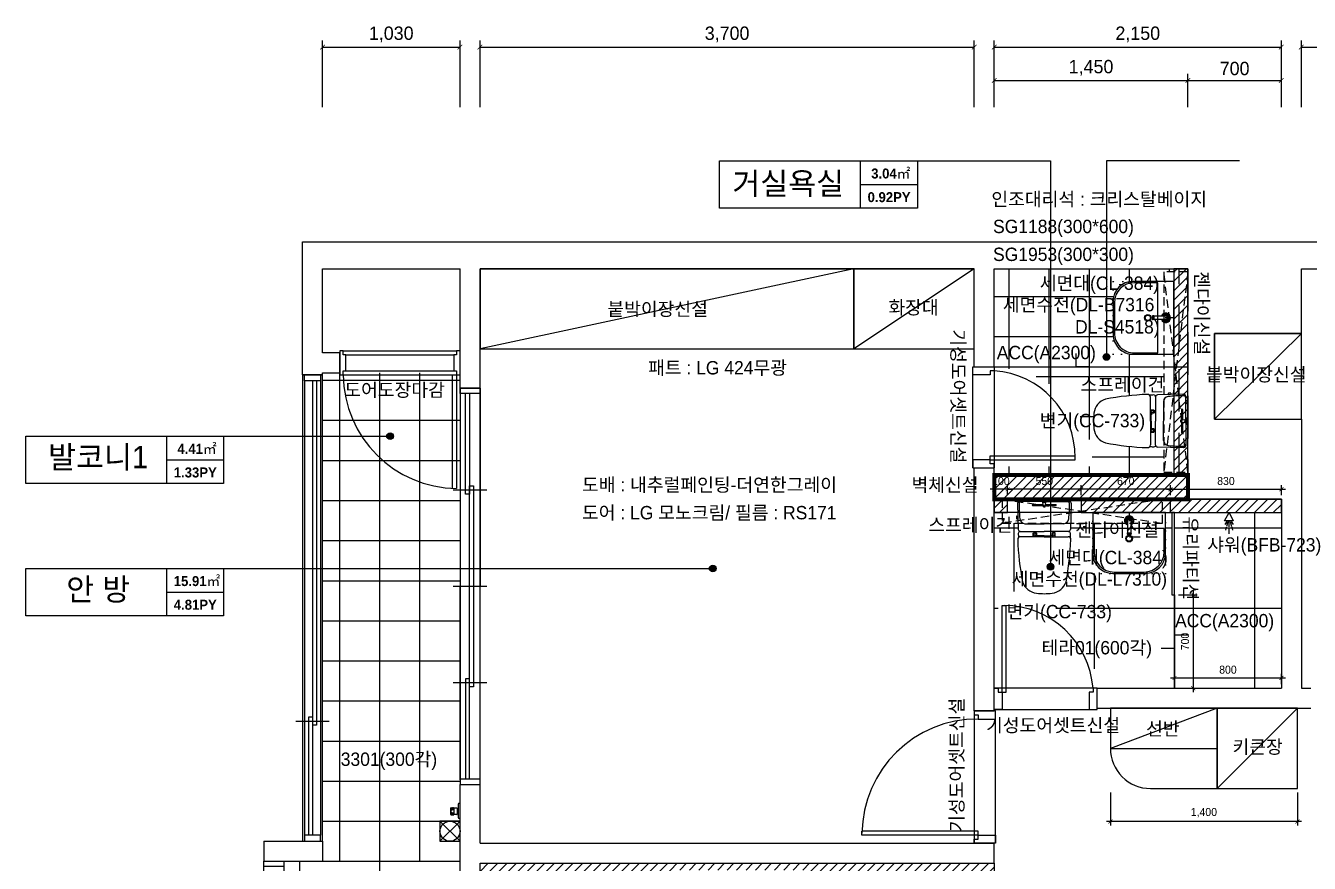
# Model space of a CAD drawing. Header units: millimetres. Extents: x -551172 to 232469, y -3435 to 261611.
# Drawn here: x 195786 to 205398, y 87376 to 93645 of the extents above; entities that cross this region are included whole.
import ezdxf
from ezdxf.enums import TextEntityAlignment as Align

# ---------------------------------------------------------------- set-up
doc = ezdxf.new("R2010")
doc.units = ezdxf.units.MM
doc.header["$LTSCALE"] = 10
doc.header["$PDMODE"] = 3
for name, pattern in [('DASHED', [0.75, 0.5, -0.25]), ('DOT', [6.35, 0, -6.35]), ('HIDDEN', [9.525, 6.35, -3.175])]:
    doc.linetypes.add(name, pattern=pattern)
doc.layers.get('DEFPOINTS').update_dxf_attribs({"color": 248})
for name, color, linetype in [('0-ELC TEXT', 7, 'Continuous'), ('02-WAL', 2, 'Continuous'), ('03-TEXT', 3, 'Continuous'), ('03-WAL NEW', 3, 'Continuous'), ('04-WIN', 4, 'Continuous'), ('06-FUR', 6, 'Continuous'), ('07-DIM WAL', 5, 'Continuous'), ('2-con', 2, 'Continuous'), ('3.기호.계단선', 30, 'Continuous'), ('4-win', 4, 'Continuous'), ('_LIBR', 4, 'Continuous'), ('BATH', 4, 'Continuous'), ('CO-BATH', 6, 'Continuous'), ('fin', 5, 'Continuous'), ('FUR', 8, 'DASHED'), ('HL', 6, 'HIDDEN'), ('TOILET-1', 6, 'Continuous'), ('도면층4', 4, 'Continuous'), ('도면층5', 5, 'Continuous'), ('설비', 140, 'Continuous'), ('욕실설비', 3, 'Continuous')]:
    doc.layers.add(name, color=color, linetype=linetype)
doc.styles.add('HY 울릉도 L', font='')
doc.styles.add('넥슨고딕', font='NEXONLv1GothicBold.ttf')
doc.styles.add('마감재', font='stylu.ttf')
doc.styles.add('코레일둥고', font='Korail_Round_Gothic_Medium.ttf')
doc.styles.get('HY 울릉도 L').set_extended_font_data('HY울릉도L')
doc.dimstyles.new('30', dxfattribs={"dimscale": 30, "dimtxt": 2, "dimasz": 1, "dimexe": 1, "dimexo": 1, "dimgap": 1, "dimtad": 1, "dimdec": 0, "dimrnd": 0.05, "dimdsep": 46, "dimlunit": 6, "dimtxsty": 'HY 울릉도 L', "dimblk": 'ARCHTICK', "dimcen": 2.5, "dimdle": 1, "dimclrd": 133, "dimclre": 133, "dimclrt": 30, "dimadec": 0, "dimazin": 0, "dimtfac": 1, "dimtdec": 0, "dimtix": 1, "dimtmove": 2, "dimatfit": 3, "dimldrblk": 'ARCHTICK', "dimfxl": 1, "dimlwd": -1, "dimlwe": -1, "dimarcsym": 0})
doc.dimstyles.new('벽치수 Copy of DIM-50', dxfattribs={"dimscale": 50, "dimtxt": 2, "dimasz": 0.7, "dimexe": 1, "dimexo": 1, "dimgap": 0.7, "dimtad": 1, "dimdec": 0, "dimzin": 1, "dimdsep": 46, "dimlunit": 6, "dimtxsty": '마감재', "dimblk": 'ARCHTICK', "dimcen": -0.09, "dimclrd": 256, "dimclre": 256, "dimclrt": 3, "dimadec": 0, "dimazin": 0, "dimtfac": 1, "dimtdec": 0, "dimtix": 1, "dimtmove": 2, "dimatfit": 0, "dimldrblk": 'ARCHTICK', "dimfxl": 1, "dimtolj": 1, "dimtzin": 0, "dimarcsym": 0})
pattern_1 = [(45, (122450.32, 24718.745), (-35.35534, 35.35534), [])]

# ---------------------------------------------------------------- blocks, each defined once
blk = doc.blocks.new('fff')
for p, q in [((76438, 62822.5), (76588, 62972.5)), ((76438, 62972.5), (76588, 62822.5))]:
    blk.add_line(p, q)
blk.add_lwpolyline([(76438, 62822.5), (76588, 62822.5), (76588, 62972.5), (76438, 62972.5)], close=True)
blk.add_circle((76513, 62897.5), 75)
at = {"layer": '02-WAL'}
blk.add_line((80428, 62807.5), (80588, 62807.5), dxfattribs=at)
at = {"layer": '04-WIN'}
for p, q in [((75423, 66267.5), (75423, 62867.5)), ((75483, 66267.5), (75483, 62867.5)), ((75543, 66267.5), (75543, 62867.5)), ((76588, 66177.5), (76588, 64730)), ((76588, 66172.5), (76588, 64730)), ((76738, 66172.5), (76738, 64730)), ((76788, 65451.3), (76538, 65451.3)), ((76788, 64730), (76538, 64730)), ((76588, 63282.5), (76588, 64730)), ((76738, 63287.5), (76738, 64730)), ((76788, 64008.8), (76538, 64008.8)), ((75358, 63722.5), (75608, 63722.5))]:
    blk.add_line(p, q, dxfattribs=at)
for points in [[(75558, 66312.5), (75408, 66312.5), (75408, 62822.5), (75558, 62822.5)], [(75423, 66312.5), (75543, 66312.5), (75543, 66267.5), (75423, 66267.5)], [(76738, 63247.5), (76738, 66212.5), (76588, 66212.5), (76588, 63247.5)], [(76658, 65481.3), (76688, 65481.3), (76688, 64730), (76688, 63978.8), (76658, 63978.8), (76658, 64730)], [(75543, 62867.5), (75423, 62867.5), (75423, 62822.5), (75543, 62822.5)]]:
    blk.add_lwpolyline(points, close=True, dxfattribs=at)
for points in [[(75513, 66267.5), (75513, 63692.5), (75483, 63692.5)], [(76678, 66212.5), (76738, 66212.5), (76738, 66172.5), (76588, 66172.5), (76588, 66212.5)], [(76658, 66172.5), (76658, 65421.3), (76628, 65421.3), (76628, 66172.5)], [(76658, 63287.5), (76658, 64038.8), (76628, 64038.8), (76628, 63287.5)], [(75483, 63752.5), (75453, 63752.5), (75453, 62867.5)], [(76678, 63247.5), (76738, 63247.5), (76738, 63287.5), (76588, 63287.5), (76588, 63247.5)], [(75208, 62672.5), (75268, 62672.5), (75268, 62632.5), (75118, 62632.5), (75118, 62672.5)]]:
    blk.add_lwpolyline(points, dxfattribs=at)
at = {"layer": '2-con'}
for p, q in [((75408, 66312.5), (75408, 67307.5)), ((75408, 67307.5), (86738, 67307.5)), ((75558, 67107.5), (76588, 67107.5)), ((75558, 66477.5), (75558, 67107.5)), ((76588, 66212.5), (76588, 67107.5)), ((76738, 66212.5), (76738, 67107.5)), ((76738, 67107.5), (80438, 67107.5)), ((80438, 66372.5), (80438, 67107.5)), ((80588, 66372.5), (80588, 67107.5)), ((80588, 67107.5), (82038, 67107.5)), ((82038, 65382.5), (82038, 67107.5)), ((82888, 66622.5), (82888, 67107.5)), ((82888, 67107.5), (86588, 67107.5)), ((82238, 65982.5), (82238, 66622.5)), ((82238, 66622.5), (82888, 66622.5)), ((75558, 66312.5), (75558, 66327.5)), ((80428, 66372.5), (80578, 66372.5)), ((75408, 66312.5), (75558, 66312.5)), ((76588, 66212.5), (76738, 66212.5)), ((82238, 65982.5), (82888, 65982.5)), ((82888, 65982.5), (82888, 63967.5)), ((80438, 63797.5), (80438, 65617.5)), ((80438, 65617.5), (80588, 65617.5)), ((80588, 63937.5), (80588, 65617.5)), ((82038, 65382.5), (82738, 65382.5)), ((82738, 65382.5), (82738, 63967.5)), ((80588, 63797.5), (80588, 63937.5)), ((81358, 63817.5), (81358, 63967.5)), ((81358, 63967.5), (82738, 63967.5)), ((82888, 63967.5), (82958, 63967.5)), ((80438, 63797.5), (80588, 63797.5)), ((81358, 63817.5), (82958, 63817.5)), ((76588, 62237.5), (76588, 63247.5)), ((76588, 63247.5), (76738, 63247.5)), ((76738, 62807.5), (76738, 63247.5)), ((75118, 62822.5), (75118, 62672.5)), ((75118, 62822.5), (75558, 62822.5)), ((75558, 62822.5), (75558, 62672.5)), ((76738, 62807.5), (80588, 62807.5)), ((80588, 62657.5), (80588, 62807.5)), ((75118, 62672.5), (75558, 62672.5)), ((76738, 62237.5), (76738, 62657.5)), ((76738, 62657.5), (80588, 62657.5))]:
    blk.add_line(p, q, dxfattribs=at)
blk.add_lwpolyline([(75558, 66327.5), (75688, 66327.5), (75688, 66477.5), (75558, 66477.5)], dxfattribs=at)
at = {"layer": '4-win'}
blk.add_lwpolyline([(75118, 62672.5), (75268, 62672.5), (75268, 58437.5), (75118, 58437.5)], close=True, dxfattribs=at)
at = {"layer": '_LIBR', "linetype": 'Continuous'}
for p, q in [((75713, 66492.5), (76563, 66492.5)), ((75733, 66463), (76543, 66463)), ((75733, 66343), (76543, 66343)), ((75713, 66312.5), (76533, 66312.5))]:
    blk.add_line(p, q, dxfattribs=at)
for points in [[(75713, 66492.5), (75688, 66492.5), (75688, 66312.5), (75713, 66312.5), (75713, 66343), (75733, 66343), (75733, 66463), (75713, 66463), (75713, 66492.5)], [(76533, 65463.4), (76533, 66312.5), (76563, 66312.5), (76563, 65462.5)]]:
    blk.add_lwpolyline(points, dxfattribs=at)
blk.add_lwpolyline([(76543, 66463), (76543, 66343), (76563, 66343), (76563, 66312.5), (76588, 66312.5), (76588, 66492.5), (76563, 66492.5), (76563, 66463)], close=True, dxfattribs=at)
blk.add_arc((76573.8, 66323.3), 860.9, 180.72111, 269.27889, dxfattribs=at)
at = {"layer": 'fin', "color": 6}
for p, q in [((76516, 63069.3), (76516, 63025.3)), ((76519, 63071.3), (76518, 63071.3)), ((76519, 63071.3), (76519, 63023.3)), ((76525, 63071.3), (76525, 63056.3)), ((76531, 63071.3), (76531, 63056.3)), ((76537, 63071.3), (76537, 63056.3)), ((76543, 63071.3), (76543, 63023.3)), ((76565, 63071.3), (76543, 63071.3)), ((76567, 63069.3), (76567, 63025.3)), ((76573, 63064.3), (76567, 63064.3)), ((76573, 63097.3), (76573, 63002.9)), ((76588, 63107.3), (76583, 63107.3)), ((76519, 63023.3), (76518, 63023.3)), ((76525, 63038.3), (76525, 63023.3)), ((76531, 63038.3), (76531, 63023.3)), ((76537, 63038.3), (76537, 63023.3)), ((76565, 63023.3), (76543, 63023.3)), ((76573, 63030.3), (76567, 63030.3)), ((76588, 62992.9), (76583, 62992.9))]:
    blk.add_line(p, q, dxfattribs=at)
for centre, radius, start, end in [((76518, 63069.3), 2, 90, 180), ((76522, 63071.3), 3, 0, 180), ((76522, 63056.3), 3, 0, 180), ((76528, 63071.3), 3, 0, 180), ((76528, 63056.3), 3, 0, 180), ((76534, 63071.3), 3, 0, 180), ((76534, 63056.3), 3, 0, 180), ((76540, 63071.3), 3, 0, 180), ((76540, 63056.3), 3, 0, 180), ((76565, 63069.3), 2, 0, 90), ((76583, 63097.3), 10, 90, 180), ((76518, 63025.3), 2, 180, 270), ((76522, 63038.3), 3, 180, 0), ((76522, 63023.3), 3, 180, 0), ((76528, 63038.3), 3, 180, 0), ((76528, 63023.3), 3, 180, 0), ((76534, 63038.3), 3, 180, 0), ((76534, 63023.3), 3, 180, 0), ((76540, 63038.3), 3, 180, 0), ((76540, 63023.3), 3, 180, 0), ((76565, 63025.3), 2, 270, 0), ((76583, 63002.9), 10, 180, 270)]:
    blk.add_arc(centre, radius, start, end, dxfattribs=at)
at = {"layer": '도면층4'}
for p, q in [((80428, 65617.5), (80428, 66372.5)), ((80588, 66372.5), (80588, 65617.5)), ((80558, 65707.5), (81193, 65707.5)), ((80558, 65677.5), (80558, 65707.5)), ((80558, 65677.5), (81193.6, 65677.5)), ((81193.6, 65677.5), (81193, 65707.5)), ((80648, 63937.5), (80648, 64588.1)), ((80648, 64588.1), (80678, 64587.5)), ((80678, 63937.5), (80678, 64587.5)), ((81358, 63967.5), (80588, 63967.5)), ((80648, 63937.5), (80678, 63937.5)), ((80438, 63797.5), (80438, 62807.5)), ((80588, 63807.5), (81358, 63807.5)), ((80598, 62807.5), (80598, 63797.5)), ((79597.4, 62867.5), (79598, 62897.5)), ((80468, 62867.5), (79597.4, 62867.5)), ((80468, 62897.5), (79598, 62897.5)), ((80468, 62867.5), (80468, 62897.5))]:
    blk.add_line(p, q, dxfattribs=at)
for points in [[(80588, 66372.5), (80588, 66342.5), (80558, 66342.5), (80558, 66312.5), (80428, 66312.5), (80428, 66342.5), (80428, 66342.5), (80428, 66372.5), (80588, 66372.5)], [(80588, 65617.5), (80588, 65647.5), (80558, 65647.5), (80558, 65677.5), (80428, 65677.5), (80428, 65647.5), (80428, 65647.5), (80428, 65617.5), (80588, 65617.5)], [(80588, 63967.5), (80618, 63967.5), (80618, 63937.5), (80648, 63937.5), (80648, 63807.5), (80618, 63807.5), (80618, 63807.5), (80588, 63807.5), (80588, 63967.5)], [(81358, 63967.5), (81328, 63967.5), (81328, 63937.5), (81298, 63937.5), (81298, 63807.5), (81328, 63807.5), (81328, 63807.5), (81358, 63807.5), (81358, 63967.5)], [(80438, 63797.5), (80438, 63767.5), (80468, 63767.5), (80468, 63737.5), (80598, 63737.5), (80598, 63767.5), (80598, 63767.5), (80598, 63797.5), (80438, 63797.5)], [(80438, 62807.5), (80438, 62837.5), (80468, 62837.5), (80468, 62867.5), (80598, 62867.5), (80598, 62837.5), (80598, 62837.5), (80598, 62807.5), (80438, 62807.5)]]:
    blk.add_lwpolyline(points, dxfattribs=at)
at = {"layer": '도면층5'}
for centre, radius, start, end in [((80548.3, 65698.7), 645.1, 359.45152, 86.46762), ((80658.1, 63915.9), 671.9, 4.40731, 89.57837), ((80461.2, 62874), 863.5, 89.54883, 179.43645)]:
    blk.add_arc(centre, radius, start, end, dxfattribs=at)
blk = doc.blocks.new('_ArchTick')
at = {"color": 0, "linetype": 'ByBlock', "const_width": 0.15}
blk.add_lwpolyline([(-0.5, -0.5), (0.5, 0.5)], dxfattribs=at)
blk = doc.blocks.new('*D248')
at = {"layer": '07-DIM WAL', "lineweight": -2, "transparency": 16777216}
for p, q in [((198008.3, 93034.8), (198008.3, 93534.8)), ((199038.3, 93034.8), (199038.3, 93534.8)), ((198008.3, 93484.8), (199038.3, 93484.8))]:
    blk.add_line(p, q, dxfattribs=at)
at = {"layer": 'DEFPOINTS', "color": 0, "transparency": 16777216}
for p in [(199038.3, 93484.8), (198008.3, 92984.8), (199038.3, 92984.8)]:
    blk.add_point(p, dxfattribs=at)
at = {"layer": '07-DIM WAL', "lineweight": -2, "transparency": 16777216, "xscale": 35, "yscale": 35, "zscale": 35, "rotation": 180}
blk.add_blockref('_ArchTick', (198008.3, 93484.8), dxfattribs=at)
at = {"layer": '07-DIM WAL', "lineweight": -2, "transparency": 16777216, "xscale": 35, "yscale": 35, "zscale": 35}
blk.add_blockref('_ArchTick', (199038.3, 93484.8), dxfattribs=at)
at = {"layer": '07-DIM WAL', "color": 3, "transparency": 16777216, "insert": (198523.3, 93579.2), "char_height": 100, "attachment_point": 5, "style": '마감재'}
blk.add_mtext('\\A1;1,030', dxfattribs=at)
blk = doc.blocks.new('*D249')
at = {"layer": '07-DIM WAL', "lineweight": -2, "transparency": 16777216}
for p, q in [((199188.3, 93034.8), (199188.3, 93534.8)), ((202888.3, 93034.8), (202888.3, 93534.8)), ((199188.3, 93484.8), (202888.3, 93484.8))]:
    blk.add_line(p, q, dxfattribs=at)
at = {"layer": 'DEFPOINTS', "color": 0, "transparency": 16777216}
for p in [(202888.3, 93484.8), (199188.3, 92984.8), (202888.3, 92984.8)]:
    blk.add_point(p, dxfattribs=at)
at = {"layer": '07-DIM WAL', "lineweight": -2, "transparency": 16777216, "xscale": 35, "yscale": 35, "zscale": 35, "rotation": 180}
blk.add_blockref('_ArchTick', (199188.3, 93484.8), dxfattribs=at)
at = {"layer": '07-DIM WAL', "lineweight": -2, "transparency": 16777216, "xscale": 35, "yscale": 35, "zscale": 35}
blk.add_blockref('_ArchTick', (202888.3, 93484.8), dxfattribs=at)
at = {"layer": '07-DIM WAL', "color": 3, "transparency": 16777216, "insert": (201038.3, 93579.2), "char_height": 100, "attachment_point": 5, "style": '마감재'}
blk.add_mtext('\\A1;3,700', dxfattribs=at)
blk = doc.blocks.new('*D250')
at = {"layer": '07-DIM WAL', "lineweight": -2, "transparency": 16777216}
for p, q in [((203038.3, 93034.8), (203038.3, 93534.8)), ((205188.3, 93034.8), (205188.3, 93534.8)), ((203038.3, 93484.8), (205188.3, 93484.8))]:
    blk.add_line(p, q, dxfattribs=at)
at = {"layer": 'DEFPOINTS', "color": 0, "transparency": 16777216}
for p in [(205188.3, 93484.8), (203038.3, 92984.8), (205188.3, 92984.8)]:
    blk.add_point(p, dxfattribs=at)
at = {"layer": '07-DIM WAL', "lineweight": -2, "transparency": 16777216, "xscale": 35, "yscale": 35, "zscale": 35, "rotation": 180}
blk.add_blockref('_ArchTick', (203038.3, 93484.8), dxfattribs=at)
at = {"layer": '07-DIM WAL', "lineweight": -2, "transparency": 16777216, "xscale": 35, "yscale": 35, "zscale": 35}
blk.add_blockref('_ArchTick', (205188.3, 93484.8), dxfattribs=at)
at = {"layer": '07-DIM WAL', "color": 3, "transparency": 16777216, "insert": (204113.3, 93579.2), "char_height": 100, "attachment_point": 5, "style": '마감재'}
blk.add_mtext('\\A1;2,150', dxfattribs=at)
blk = doc.blocks.new('*D251')
at = {"layer": '07-DIM WAL', "lineweight": -2, "transparency": 16777216}
for p, q in [((203038.3, 93034.8), (203038.3, 93284.8)), ((203038.3, 93234.8), (204488.3, 93234.8)), ((204488.3, 93034.8), (204488.3, 93284.8))]:
    blk.add_line(p, q, dxfattribs=at)
at = {"layer": 'DEFPOINTS', "color": 0, "transparency": 16777216}
for p in [(204488.3, 93234.8), (203038.3, 92984.8), (204488.3, 92984.8)]:
    blk.add_point(p, dxfattribs=at)
at = {"layer": '07-DIM WAL', "lineweight": -2, "transparency": 16777216, "xscale": 35, "yscale": 35, "zscale": 35, "rotation": 180}
blk.add_blockref('_ArchTick', (203038.3, 93234.8), dxfattribs=at)
at = {"layer": '07-DIM WAL', "lineweight": -2, "transparency": 16777216, "xscale": 35, "yscale": 35, "zscale": 35}
blk.add_blockref('_ArchTick', (204488.3, 93234.8), dxfattribs=at)
at = {"layer": '07-DIM WAL', "color": 3, "transparency": 16777216, "insert": (203763.3, 93329.2), "char_height": 100, "attachment_point": 5, "style": '마감재'}
blk.add_mtext('\\A1;1,450', dxfattribs=at)
blk = doc.blocks.new('*D252')
at = {"layer": '07-DIM WAL', "lineweight": -2, "transparency": 16777216}
for p, q in [((204488.3, 93034.8), (204488.3, 93284.8)), ((204488.3, 93234.8), (205188.3, 93234.8)), ((205188.3, 93034.8), (205188.3, 93284.8))]:
    blk.add_line(p, q, dxfattribs=at)
at = {"layer": 'DEFPOINTS', "color": 0, "transparency": 16777216}
for p in [(205188.3, 93234.8), (204488.3, 92984.8), (205188.3, 92984.8)]:
    blk.add_point(p, dxfattribs=at)
at = {"layer": '07-DIM WAL', "lineweight": -2, "transparency": 16777216, "xscale": 35, "yscale": 35, "zscale": 35, "rotation": 180}
blk.add_blockref('_ArchTick', (204488.3, 93234.8), dxfattribs=at)
at = {"layer": '07-DIM WAL', "lineweight": -2, "transparency": 16777216, "xscale": 35, "yscale": 35, "zscale": 35}
blk.add_blockref('_ArchTick', (205188.3, 93234.8), dxfattribs=at)
at = {"layer": '07-DIM WAL', "color": 3, "transparency": 16777216, "insert": (204838.3, 93323.8), "char_height": 100, "attachment_point": 5, "style": '마감재'}
blk.add_mtext('\\A1;700', dxfattribs=at)
blk = doc.blocks.new('*D253')
at = {"layer": '07-DIM WAL', "lineweight": -2, "transparency": 16777216}
for p, q in [((205338.3, 93034.8), (205338.3, 93534.8)), ((209038.3, 93034.8), (209038.3, 93534.8)), ((205338.3, 93484.8), (209038.3, 93484.8))]:
    blk.add_line(p, q, dxfattribs=at)
at = {"layer": 'DEFPOINTS', "color": 0, "transparency": 16777216}
for p in [(209038.3, 93484.8), (205338.3, 92984.8), (209038.3, 92984.8)]:
    blk.add_point(p, dxfattribs=at)
at = {"layer": '07-DIM WAL', "lineweight": -2, "transparency": 16777216, "xscale": 35, "yscale": 35, "zscale": 35, "rotation": 180}
blk.add_blockref('_ArchTick', (205338.3, 93484.8), dxfattribs=at)
at = {"layer": '07-DIM WAL', "lineweight": -2, "transparency": 16777216, "xscale": 35, "yscale": 35, "zscale": 35}
blk.add_blockref('_ArchTick', (209038.3, 93484.8), dxfattribs=at)
at = {"layer": '07-DIM WAL', "color": 3, "transparency": 16777216, "insert": (207188.3, 93579.2), "char_height": 100, "attachment_point": 5, "style": '마감재'}
blk.add_mtext('\\A1;3,700', dxfattribs=at)
blk = doc.blocks.new('A$C4B2D31F0')
at = {"layer": 'fin', "color": 4}
for p, q in [((185, 690.9), (20.4, 690.9)), ((37.2, 692.3), (24.7, 692.3)), ((37.2, 692.3), (49.7, 692.3)), ((200.9, 690.9), (365.5, 690.9)), ((47.7, 523.7), (192.9, 523.7)), ((338.2, 523.7), (192.9, 523.7)), ((12.6, 465.9), (192.9, 465.9)), ((192.9, 426.6), (13.7, 426.6)), ((373.3, 465.9), (192.9, 465.9)), ((192.9, 426.6), (372.2, 426.6))]:
    blk.add_line(p, q, dxfattribs=at)
for points in [[(20.4, 690.9), (7.9, 690.9, 0.421209), (-7.1, 675.5), (-2.4, 480.5, 0.001659)], [(365.5, 690.9), (378, 690.9, -0.421209), (392.9, 675.5), (388.3, 480.5, -0.001659)], [(12.6, 465.9, 0.371724), (-1.8, 451.2, 0.003515), (-1, 420.3, 0.320541)], [(373.3, 465.9, -0.371724), (387.7, 451.2, -0.003515), (386.9, 420.3, -0.320541)]]:
    blk.add_lwpolyline(points, format="xyb", dxfattribs=at)
for centre, radius, start, end in [((1004.3, 663.1), 1000, 179.31159, 185.94375), ((20.4, 674.9), 16, 90, 179.31159), ((24.7, 707.3), 15, 180, 270), ((49.7, 707.3), 15, 270, 0), ((365.5, 674.9), 16, 0.68841, 90), ((-618.4, 663.1), 1000, 354.05625, 0.68841), ((49.4, 563.7), 40, 185.94375, 267.51291), ((336.5, 563.7), 40, 272.48709, 354.05625), ((13.7, 406.6), 20, 90, 182.3333), ((2197.7, 495.6), 2205.9, 182.3333, 190.60807), ((12.6, 480.9), 15, 181.36509, 270), ((-1811.8, 495.6), 2205.9, 349.39193, 357.6667), ((372.2, 406.6), 20, 357.6667, 90), ((373.3, 480.9), 15, 270, 358.63491), ((148.7, 128.9), 125.5, 198.2964, 263.42408), ((192.9, 405.9), 405.9, 261.69926, 270), ((192.9, 405.9), 405.9, 270, 278.30074), ((237.2, 128.9), 125.5, 276.57592, 341.7036)]:
    blk.add_arc(centre, radius, start, end, dxfattribs=at)
at = {"layer": 'HL', "linetype": 'Continuous'}
for p, q in [((168.9, 697.3), (168.9, 707.3)), ((168.9, 697.3), (216.9, 697.3)), ((186, 692.5), (180.6, 697.3)), ((181.6, 685.5), (186, 692.5)), ((187, 651.2), (181.6, 685.5)), ((181.6, 685.5), (204.3, 685.5)), ((186, 692.5), (199.9, 692.5)), ((198.9, 651.2), (204.3, 685.5)), ((199.9, 692.5), (205.3, 697.3)), ((204.3, 685.5), (199.9, 692.5)), ((216.9, 697.3), (216.9, 707.3)), ((-16, 576.9), (-16, 564.8)), ((-12, 580.9), (-4.8, 580.9)), ((106.4, 666.3), (184.4, 666.3)), ((106.4, 659.3), (185.5, 659.3)), ((187, 651.2), (198.9, 651.2)), ((200.4, 659.3), (279.4, 659.3)), ((201.4, 666.3), (279.4, 666.3)), ((-12, 560.8), (-4.3, 560.8)), ((192.9, 433.7), (146.6, 433.7)), ((192.9, 433.7), (239.3, 433.7))]:
    blk.add_line(p, q, dxfattribs=at)
for points in [[(110.4, 426.6), (110.4, 450.8, -0.414214), (114.4, 454.8), (130.9, 454.8, -0.414214), (134.9, 450.8), (134.9, 435.2), (134.9, 426.6)], [(134.9, 435.2), (144.6, 435.2, -0.414214), (146.6, 433.2), (146.6, 426.6)], [(251, 435.2), (241.3, 435.2, 0.414214), (239.3, 433.2), (239.3, 426.6)], [(275.5, 426.6), (275.5, 450.8, 0.414214), (271.5, 454.8), (255, 454.8, 0.414214), (251, 450.8), (251, 435.2), (251, 426.6)]]:
    blk.add_lwpolyline(points, format="xyb", dxfattribs=at)
for centre in [(122.9, 440.9), (262.9, 440.9)]:
    blk.add_circle(centre, 8, dxfattribs=at)
for centre, radius, start, end in [((-12, 576.9), 4, 90, 180), ((106.4, 662.8), 3.5, 90, 270), ((279.4, 662.8), 3.5, 270, 90), ((-12, 564.8), 4, 180, 270)]:
    blk.add_arc(centre, radius, start, end, dxfattribs=at)
blk = doc.blocks.new('B-003')
blk.add_line((0, 0), (0, -65))
at = {"layer": 'CO-BATH'}
for p, q in [((272.5, 0), (-272.5, 0)), ((272.5, -305), (272.5, 0)), ((-272.5, 0), (-272.5, -305)), ((-122.5, -455), (122.5, -455))]:
    blk.add_line(p, q, dxfattribs=at)
at = {"layer": 'CO-BATH', "color": 8}
for p, q in [((-12.5, -60), (-12.5, -150.5)), ((12.5, -60), (12.5, -150.5)), ((-262.5, -120), (-262.5, -295)), ((262.5, -120), (-262.5, -120)), ((-14.5, -155.5), (-14.5, -160.5)), ((-14.5, -160.5), (14.5, -160.5)), ((-13.5, -150.5), (-13.5, -155.5)), ((13.5, -150.5), (13.5, -155.5)), ((14.5, -155.5), (14.5, -160.5)), ((262.5, -295), (262.5, -120)), ((-112.5, -445), (112.5, -445))]:
    blk.add_line(p, q, dxfattribs=at)
at = {"layer": 'CO-BATH', "color": 251}
for p, q in [((-14.5, -155.5), (14.5, -155.5)), ((-13.5, -150.5), (13.5, -150.5))]:
    blk.add_line(p, q, dxfattribs=at)
at = {"layer": 'CO-BATH', "color": 8, "linetype": 'DOT'}
blk.add_lwpolyline([(-272.5, -455), (272.5, -455), (272.5, 0), (-272.5, 0)], close=True, dxfattribs=at)
at = {"layer": 'CO-BATH', "color": 8}
blk.add_circle((0, -195), 25, dxfattribs=at)
at = {"layer": 'CO-BATH', "color": 251}
blk.add_circle((0, -195), 20, dxfattribs=at)
at = {"layer": 'CO-BATH', "color": 8}
for centre, radius, start, end in [((0, -60), 35, 290.92481, 249.07514), ((0, -60), 12.5, 359.99998, 179.99998), ((-112.5, -295), 150, 180, 270), ((112.5, -295), 150, 270, 0)]:
    blk.add_arc(centre, radius, start, end, dxfattribs=at)
at = {"layer": 'CO-BATH', "color": 251}
for radius, start, end in [(30, 294.62429, 245.37566), (25, 299.99998, 239.99998), (18, 313.98294, 226.01701)]:
    blk.add_arc((0, -60), radius, start, end, dxfattribs=at)
at = {"layer": 'CO-BATH'}
for centre, start, end in [((-122.5, -305), 180, 270), ((122.5, -305), 270, 0)]:
    blk.add_arc(centre, 150, start, end, dxfattribs=at)
blk = doc.blocks.new('AC-8')
at = {"layer": 'BATH'}
for p, q in [((-51, 54), (0, 143)), ((0, 143), (45, 54)), ((45, 54), (-51, 54)), ((-25, 47), (-46, 12)), ((-14, 47), (-28, -8)), ((-2, 49), (-2, -11)), ((10, 47), (25, -8)), ((22, 47), (43, 12)), ((-31, -16), (-41, -49)), ((-2, -27), (-2, -89)), ((28, -16), (38, -49))]:
    blk.add_line(p, q, dxfattribs=at)
blk = doc.blocks.new('A$C1AC25B95')
at = {"layer": '욕실설비', "color": 8}
for p, q in [((28, 72), (28, 75)), ((53, 74), (53, 75))]:
    blk.add_line(p, q, dxfattribs=at)
at = {"layer": 'TOILET-1', "linetype": 'Continuous', "xscale": 0.873786407766195, "yscale": 0.873786407766195, "zscale": 0.873786407766195, "rotation": 180}
blk.add_blockref('AC-8', (40, 125), dxfattribs=at)
blk = doc.blocks.new('*D283')
at = {"layer": '3.기호.계단선', "color": 133, "transparency": 16777216}
for p, q in [((204328.3, 90175.8), (205218.3, 90175.8)), ((204358.3, 90131.2), (204358.3, 90205.8)), ((205188.3, 90131.2), (205188.3, 90205.8))]:
    blk.add_line(p, q, dxfattribs=at)
at = {"layer": 'DEFPOINTS', "color": 0, "transparency": 16777216}
for p in [(205188.3, 90175.8), (204358.3, 90101.2), (205188.3, 90101.2)]:
    blk.add_point(p, dxfattribs=at)
at = {"layer": '3.기호.계단선', "color": 133, "transparency": 16777216, "xscale": 30, "yscale": 30, "zscale": 30, "rotation": 180}
blk.add_blockref('_ArchTick', (204358.3, 90175.8), dxfattribs=at)
at = {"layer": '3.기호.계단선', "color": 133, "transparency": 16777216, "xscale": 30, "yscale": 30, "zscale": 30}
blk.add_blockref('_ArchTick', (205188.3, 90175.8), dxfattribs=at)
at = {"layer": '3.기호.계단선', "color": 30, "transparency": 16777216, "insert": (204773.3, 90237.1), "char_height": 60, "attachment_point": 5, "style": 'HY 울릉도 L'}
blk.add_mtext('830', dxfattribs=at)
blk = doc.blocks.new('*D284')
at = {"layer": '3.기호.계단선', "color": 133, "transparency": 16777216}
for p, q in [((204388.3, 90175.8), (203658.3, 90175.8)), ((203688.3, 90131.2), (203688.3, 90205.8)), ((204358.3, 90131.2), (204358.3, 90205.8))]:
    blk.add_line(p, q, dxfattribs=at)
at = {"layer": 'DEFPOINTS', "color": 0, "transparency": 16777216}
for p in [(203688.3, 90175.8), (203688.3, 90101.2), (204358.3, 90101.2)]:
    blk.add_point(p, dxfattribs=at)
at = {"layer": '3.기호.계단선', "color": 133, "transparency": 16777216, "xscale": 30, "yscale": 30, "zscale": 30, "rotation": 180}
blk.add_blockref('_ArchTick', (203688.3, 90175.8), dxfattribs=at)
at = {"layer": '3.기호.계단선', "color": 133, "transparency": 16777216, "xscale": 30, "yscale": 30, "zscale": 30}
blk.add_blockref('_ArchTick', (204358.3, 90175.8), dxfattribs=at)
at = {"layer": '3.기호.계단선', "color": 30, "transparency": 16777216, "insert": (204023.3, 90237), "char_height": 60, "attachment_point": 5, "style": 'HY 울릉도 L'}
blk.add_mtext('670', dxfattribs=at)
blk = doc.blocks.new('*D285')
at = {"layer": '3.기호.계단선', "color": 133, "transparency": 16777216}
for p, q in [((203718.3, 90175.8), (203108.3, 90175.8)), ((203138.3, 90131.2), (203138.3, 90205.8)), ((203688.3, 90131.2), (203688.3, 90205.8))]:
    blk.add_line(p, q, dxfattribs=at)
at = {"layer": 'DEFPOINTS', "color": 0, "transparency": 16777216}
for p in [(203138.3, 90175.8), (203138.3, 90101.2), (203688.3, 90101.2)]:
    blk.add_point(p, dxfattribs=at)
at = {"layer": '3.기호.계단선', "color": 133, "transparency": 16777216, "xscale": 30, "yscale": 30, "zscale": 30, "rotation": 180}
blk.add_blockref('_ArchTick', (203138.3, 90175.8), dxfattribs=at)
at = {"layer": '3.기호.계단선', "color": 133, "transparency": 16777216, "xscale": 30, "yscale": 30, "zscale": 30}
blk.add_blockref('_ArchTick', (203688.3, 90175.8), dxfattribs=at)
at = {"layer": '3.기호.계단선', "color": 30, "transparency": 16777216, "insert": (203413.3, 90237.1), "char_height": 60, "attachment_point": 5, "style": 'HY 울릉도 L'}
blk.add_mtext('550', dxfattribs=at)
blk = doc.blocks.new('*D286')
at = {"layer": '3.기호.계단선', "color": 133, "transparency": 16777216}
for p, q in [((203038.3, 90175.8), (203008.3, 90175.8)), ((203038.3, 90131.2), (203038.3, 90205.8)), ((203138.3, 90175.8), (203038.3, 90175.8)), ((203138.3, 90131.2), (203138.3, 90205.8)), ((203138.3, 90175.8), (203168.3, 90175.8))]:
    blk.add_line(p, q, dxfattribs=at)
at = {"layer": 'DEFPOINTS', "color": 0, "transparency": 16777216}
for p in [(203038.3, 90175.8), (203038.3, 90101.2), (203138.3, 90101.2)]:
    blk.add_point(p, dxfattribs=at)
at = {"layer": '3.기호.계단선', "color": 133, "transparency": 16777216, "xscale": 30, "yscale": 30, "zscale": 30}
blk.add_blockref('_ArchTick', (203038.3, 90175.8), dxfattribs=at)
at = {"layer": '3.기호.계단선', "color": 133, "transparency": 16777216, "xscale": 30, "yscale": 30, "zscale": 30, "rotation": 180}
blk.add_blockref('_ArchTick', (203138.3, 90175.8), dxfattribs=at)
at = {"layer": '3.기호.계단선', "color": 30, "transparency": 16777216, "insert": (203088.3, 90237), "char_height": 60, "attachment_point": 5, "style": 'HY 울릉도 L'}
blk.add_mtext('100', dxfattribs=at)
blk = doc.blocks.new('*D271')
at = {"layer": '3.기호.계단선', "color": 133, "transparency": 16777216}
for p, q in [((204358.3, 88763.7), (205218.3, 88763.7)), ((204388.3, 88716.2), (204388.3, 88793.7)), ((205188.3, 88716.2), (205188.3, 88793.7))]:
    blk.add_line(p, q, dxfattribs=at)
at = {"layer": 'DEFPOINTS', "color": 0, "transparency": 16777216}
for p in [(205188.3, 88763.7), (204388.3, 88686.2), (205188.3, 88686.2)]:
    blk.add_point(p, dxfattribs=at)
at = {"layer": '3.기호.계단선', "color": 133, "transparency": 16777216, "xscale": 30, "yscale": 30, "zscale": 30, "rotation": 180}
blk.add_blockref('_ArchTick', (204388.3, 88763.7), dxfattribs=at)
at = {"layer": '3.기호.계단선', "color": 133, "transparency": 16777216, "xscale": 30, "yscale": 30, "zscale": 30}
blk.add_blockref('_ArchTick', (205188.3, 88763.7), dxfattribs=at)
at = {"layer": '3.기호.계단선', "color": 30, "transparency": 16777216, "insert": (204788.3, 88825), "char_height": 60, "attachment_point": 5, "style": 'HY 울릉도 L'}
blk.add_mtext('800', dxfattribs=at)
blk = doc.blocks.new('*D287')
at = {"layer": '3.기호.계단선', "color": 133, "transparency": 16777216}
for p, q in [((204528.4, 89416.2), (204528.4, 88656.2)), ((204418.3, 89386.2), (204558.4, 89386.2)), ((204418.3, 88686.2), (204558.4, 88686.2))]:
    blk.add_line(p, q, dxfattribs=at)
at = {"layer": 'DEFPOINTS', "color": 0, "transparency": 16777216}
for p in [(204388.3, 89386.2), (204388.3, 88686.2), (204528.4, 88686.2)]:
    blk.add_point(p, dxfattribs=at)
at = {"layer": '3.기호.계단선', "color": 133, "transparency": 16777216, "xscale": 30, "yscale": 30, "zscale": 30}
for p, rotation in [((204528.4, 89386.2), 90), ((204528.4, 88686.2), 270)]:
    blk.add_blockref('_ArchTick', p, dxfattribs=dict(at, rotation=rotation))
at = {"layer": '3.기호.계단선', "color": 30, "transparency": 16777216, "insert": (204467.1, 89036.2), "char_height": 60, "attachment_point": 5, "rotation": 90, "style": 'HY 울릉도 L'}
blk.add_mtext('700', dxfattribs=at)
blk = doc.blocks.new('*D292')
at = {"layer": '07-DIM WAL', "color": 133, "transparency": 16777216}
for p, q in [((203908.3, 87906.2), (203908.3, 87658.9)), ((205308.3, 87906.2), (205308.3, 87658.9)), ((205338.3, 87688.9), (203878.3, 87688.9))]:
    blk.add_line(p, q, dxfattribs=at)
at = {"layer": 'DEFPOINTS', "color": 0, "transparency": 16777216}
for p in [(203908.3, 87936.2), (205308.3, 87936.2), (203908.3, 87688.9)]:
    blk.add_point(p, dxfattribs=at)
at = {"layer": '07-DIM WAL', "color": 133, "transparency": 16777216, "xscale": 30, "yscale": 30, "zscale": 30, "rotation": 180}
blk.add_blockref('_ArchTick', (203908.3, 87688.9), dxfattribs=at)
at = {"layer": '07-DIM WAL', "color": 133, "transparency": 16777216, "xscale": 30, "yscale": 30, "zscale": 30}
blk.add_blockref('_ArchTick', (205308.3, 87688.9), dxfattribs=at)
at = {"layer": '07-DIM WAL', "color": 30, "transparency": 16777216, "insert": (204608.3, 87754.8), "char_height": 60, "attachment_point": 5, "style": 'HY 울릉도 L'}
blk.add_mtext('1,400', dxfattribs=at)

msp = doc.modelspace()

# ---------------------------------------------------------------- hatches: boundary and pattern name
at = {"layer": '0-ELC TEXT'}
h = msp.add_hatch(color=256, dxfattribs=at)
h.dxf.hatch_style = 1
edge = h.paths.add_edge_path()
edge.add_arc((203878.9, 91165.5), 25, 360, 720, ccw=False)
h = msp.add_hatch(color=256, dxfattribs=at)
h.dxf.hatch_style = 1
edge = h.paths.add_edge_path()
edge.add_arc((198514.4, 90572.4), 25, 180, 540, ccw=False)
h = msp.add_hatch(color=256, dxfattribs=at)
h.dxf.hatch_style = 1
edge = h.paths.add_edge_path()
edge.add_arc((200930.6, 89582.7), 25, 180, 540, ccw=False)
h = msp.add_hatch(color=256, dxfattribs=at)
h.dxf.hatch_style = 1
edge = h.paths.add_edge_path()
edge.add_arc((203459.9, 89596), 25, -180, 180)
at = {"layer": '03-WAL NEW'}
h = msp.add_hatch(dxfattribs=at)
h.set_pattern_fill('_USER', color=8, scale=300, double=1, pattern_type=0)
h.set_pattern_definition([(0, (122450.32, 24718.75), (0, 300), []), (90, (122450.32, 24718.75), (-300, 2e-14), [])])
h.paths.add_polyline_path([(203928.3, 91731.2), (204308.3, 91731.2), (204308.3, 91803.7), (204383.3, 91803.7), (204383.3, 91826.2), (203038.3, 91826.2), (203038.3, 91112.2), (203047.3, 91112.2), (203047.3, 91091.2), (204308.3, 91091.2), (204308.3, 91186.2), (204078.3, 91186.2), (203928.3, 91186.2)])
h.paths.add_polyline_path([(203047.3, 91091.2), (203047.3, 91082.2, -0.422001), (203773.3, 90360.2), (203773.3, 90345.2), (203047.3, 90345.2), (203047.3, 90315.2), (203038.3, 90315.2), (203038.3, 90281.2), (204383.3, 90281.2), (204383.3, 90303.7), (204308.3, 90303.7), (204308.3, 90489.8), (204261.6, 90490.9, -0.407252), (204246.9, 90505.9, -0.420239), (204229.6, 90491.5, -0.003215), (204201.3, 90492.3, -0.200323), (204186.8, 90487, -0.036121), (203870.6, 90522.9, -0.292078), (203785.3, 90627.6, -0.036235), (203781, 90686.2, -0.036235), (203785.3, 90744.8, -0.292078), (203870.6, 90849.6, -0.036121), (204186.8, 90885.5, -0.200323), (204201.3, 90880.2, -0.003215), (204229.6, 90880.9, -0.420239), (204246.9, 90866.6, -0.407252), (204261.6, 90881.6), (204308.3, 90882.7), (204308.3, 91091.2)])
h = msp.add_hatch(dxfattribs=at)
h.set_pattern_fill('_USER', color=8, scale=50, angle=45, pattern_type=0)
h.set_pattern_definition(pattern_1)
h.paths.add_polyline_path([(204488.3, 91826.2), (204383.3, 91826.2), (204383.3, 90281.2), (204488.3, 90281.2)])
h = msp.add_hatch(dxfattribs=at)
h.set_pattern_fill('_USER', color=8, scale=300, double=1, pattern_type=0)
h.set_pattern_definition([(0, (199038.32, 87391.25), (0, 300), []), (90, (199038.32, 87391.25), (-300, 2e-14), [])])
h.paths.add_polyline_path([(198008.3, 91046.2), (199038.3, 91046.2), (199038.3, 87391.2), (198008.3, 87391.2)])
h = msp.add_hatch(dxfattribs=at)
h.set_pattern_fill('_USER', color=8, scale=50, angle=45, pattern_type=0)
h.set_pattern_definition(pattern_1)
h.paths.add_polyline_path([(204488.3, 90101.2), (203038.3, 90101.2), (203038.3, 90281.2), (204488.3, 90281.2)])
h = msp.add_hatch(dxfattribs=at)
h.set_pattern_fill('_USER', color=8, scale=50, angle=45, pattern_type=0)
h.set_pattern_definition(pattern_1)
h.paths.add_polyline_path([(203038.3, 90001.2), (203138.3, 90001.2), (203138.3, 90101.2), (203038.3, 90101.2)])
h = msp.add_hatch(dxfattribs=at)
h.set_pattern_fill('_USER', color=8, scale=50, angle=45, pattern_type=0)
h.set_pattern_definition(pattern_1)
h.paths.add_polyline_path([(205188.3, 90101.2), (203688.3, 90101.2), (203688.3, 90001.2), (205188.3, 90001.2)])
h = msp.add_hatch(dxfattribs=at)
h.set_pattern_fill('_USER', color=8, scale=600, double=1, pattern_type=0)
h.set_pattern_definition([(0, (204388.3, 88686.25), (0, 600), []), (90, (204388.3, 88686.25), (-600, 4e-14), [])])
h.paths.add_polyline_path([(205188.3, 90001.2), (204797.6, 90001.2), (204829, 89940.2), (204762.7, 89940.2), (204797.6, 90001.2), (204388.3, 90001.2), (204388.3, 89386.2), (204388.3, 88686.2), (205188.3, 88686.2)])
h.paths.add_polyline_path([(204388.3, 89386.2), (204368.3, 89386.2), (204368.3, 90001.2), (204320.8, 90001.2), (204320.8, 89696.2), (204320.8, 89546.2), (203775.8, 89546.2), (203775.8, 89921.2), (203609.8, 89921.2), (203608.7, 89874.5, -0.407252), (203593.7, 89859.8, -0.420239), (203608, 89842.5, -0.003215), (203607.2, 89814.2, -0.200323), (203612.6, 89799.8, -0.036121), (203576.7, 89483.5, -0.292078), (203471.9, 89398.2, -0.036235), (203413.3, 89394, -0.036235), (203354.7, 89398.2, -0.292078), (203249.9, 89483.5, -0.036121), (203214.1, 89799.8, -0.200323), (203219.4, 89814.2, -0.003215), (203218.6, 89842.5, -0.420239), (203233, 89859.8, -0.407252), (203218, 89874.5), (203216.9, 89921.2), (203098.3, 89921.2), (203098.3, 90001.2), (203038.3, 90001.2), (203038.3, 88695.2), (203068.3, 88695.2), (203068.3, 89417.2), (203083.3, 89417.2, -0.422884), (203799.3, 88695.2), (203829.3, 88695.2), (203829.3, 88686.2), (204388.3, 88686.2)])
h = msp.add_hatch(dxfattribs=at)
h.set_pattern_fill('_USER', color=8, scale=600, double=1, pattern_type=0)
h.set_pattern_definition([(0, (199038.3, 87391.25), (0, 600), []), (90, (199038.3, 87391.25), (-600, 4e-14), [])])
h.paths.add_polyline_path([(197718.3, 87391.2), (199038.3, 87391.2), (199038.3, 83156.2), (197718.3, 83156.2)])
h = msp.add_hatch(dxfattribs=at)
h.set_pattern_fill('_USER', color=8, scale=50, angle=45, pattern_type=0)
h.set_pattern_definition(pattern_1)
h.paths.add_polyline_path([(203038.3, 87376.2), (199188.3, 87376.2), (199188.3, 87226.2), (200613.3, 87226.2), (200613.3, 87326.2), (201613.3, 87326.2), (201613.3, 87226.2), (203038.3, 87226.2)])

# ---------------------------------------------------------------- linework, layer by layer
for p, q in [((203038.3, 91091.2), (204488.3, 91091.2)), ((204388.3, 89386.2), (204388.3, 88686.2))]:
    msp.add_line(p, q)
for points in [[(203751.4, 90991.2), (203751.4, 91091.2), (203651.4, 91091.2), (203651.4, 91191.2)], [(204288.3, 88986.2), (204388.3, 88986.2), (204388.3, 89086.2), (204488.3, 89086.2)]]:
    msp.add_lwpolyline(points)
at = {"layer": '0-ELC TEXT'}
for p, q in [((202038.3, 92279), (202038.3, 92632.8)), ((202038.3, 92455.9), (202462.9, 92455.9)), ((196843.4, 90218.7), (196843.4, 90572.4)), ((197268.1, 90572.4), (198514.4, 90572.4)), ((196843.4, 90395.6), (197268.1, 90395.6)), ((196843.4, 89228.9), (196843.4, 89582.7)), ((197268.1, 89582.7), (200930.6, 89582.7)), ((196843.4, 89405.8), (197268.1, 89405.8)), ((198008.3, 87391.2), (199038.3, 87391.2))]:
    msp.add_line(p, q, dxfattribs=at)
for points in [[(200981, 92632.8), (202462.9, 92632.8), (202462.9, 92279), (200981, 92279)], [(195786.2, 90572.4), (197268.1, 90572.4), (197268.1, 90218.7), (195786.2, 90218.7)], [(195786.2, 89582.7), (197268.1, 89582.7), (197268.1, 89228.9), (195786.2, 89228.9)]]:
    msp.add_lwpolyline(points, close=True, dxfattribs=at)
for points in [[(202462.9, 92632.8), (203459.9, 92632.8), (203459.9, 89596)], [(204875.9, 92632.8), (203878.9, 92632.8), (203878.9, 91165.5)]]:
    msp.add_lwpolyline(points, dxfattribs=at)
for centre in [(203878.9, 91165.5), (198514.4, 90572.4), (200930.6, 89582.7), (203459.9, 89596)]:
    msp.add_circle(centre, 25, dxfattribs=at)
at = {"layer": '03-WAL NEW'}
for p, q in [((204358.3, 90001.2), (204358.3, 90101.2)), ((203688.3, 90001.2), (203038.3, 90001.2))]:
    msp.add_line(p, q, dxfattribs=at)
for points in [[(204488.3, 91826.2), (204383.3, 91826.2), (204383.3, 90281.2), (204488.3, 90281.2), (204488.3, 91826.2)], [(204488.3, 90101.2), (203038.3, 90101.2), (203038.3, 90281.2), (204488.3, 90281.2), (204488.3, 90101.2)], [(205188.3, 90101.2), (203688.3, 90101.2), (203688.3, 90001.2), (205188.3, 90001.2), (205188.3, 90101.2)], [(203038.3, 87376.2), (203038.3, 87226.2), (199188.3, 87226.2), (199188.3, 87376.2), (203038.3, 87376.2)]]:
    msp.add_lwpolyline(points, dxfattribs=at)
msp.add_lwpolyline([(203038.3, 90001.2), (203138.3, 90001.2), (203138.3, 90101.2), (203038.3, 90101.2)], close=True, dxfattribs=at)
at = {"layer": '04-WIN'}
msp.add_lwpolyline([(204368.3, 90001.2), (204368.3, 89386.2), (204388.3, 89386.2), (204388.3, 90001.2), (204368.3, 90001.2)], dxfattribs=at)
at = {"layer": '06-FUR'}
for p, q in [((201988.3, 91826.2), (199188.3, 91226.2)), ((202888.3, 91826.2), (201988.3, 91226.2)), ((205338.3, 91341.2), (204688.3, 90701.2)), ((204708.3, 88536.2), (203908.3, 88236.2)), ((204708.3, 87936.2), (205308.3, 88536.2)), ((203908.3, 88236.2), (204708.3, 88236.2))]:
    msp.add_line(p, q, dxfattribs=at)
at = {"layer": '06-FUR', "linetype": 'HIDDEN'}
for p, q in [((204488.3, 91803.7), (204308.3, 90303.7)), ((204488.3, 90303.7), (204308.3, 91803.7)), ((203098.3, 90101.2), (204298.3, 89921.2)), ((204298.3, 90101.2), (203098.3, 89921.2))]:
    msp.add_line(p, q, dxfattribs=at)
at = {"layer": '06-FUR'}
msp.add_lwpolyline([(199188.3, 91826.2), (199188.3, 91226.2), (201988.3, 91226.2), (201988.3, 91826.2), (199188.3, 91826.2)], dxfattribs=at)
for points in [[(201988.3, 91226.2), (202888.3, 91226.2), (202888.3, 91826.2), (201988.3, 91826.2)], [(204688.3, 90701.2), (205338.3, 90701.2), (205338.3, 91341.2), (204688.3, 91341.2)], [(204708.3, 87936.2), (205308.3, 87936.2), (205308.3, 88536.2), (204708.3, 88536.2)], [(204708.3, 87936.2), (205308.3, 87936.2), (205308.3, 88536.2), (204708.3, 88536.2)]]:
    msp.add_lwpolyline(points, close=True, dxfattribs=at)
at = {"layer": '06-FUR', "linetype": 'HIDDEN'}
for points in [[(204488.3, 91803.7), (204308.3, 91803.7), (204308.3, 90303.7), (204488.3, 90303.7)], [(203098.3, 90101.2), (203098.3, 89921.2), (204298.3, 89921.2), (204298.3, 90101.2)]]:
    msp.add_lwpolyline(points, close=True, dxfattribs=at)
at = {"layer": '06-FUR', "color": 8, "linetype": 'HIDDEN', "ltscale": 5}
msp.add_lwpolyline([(204488.3, 90281.2), (204423.3, 90281.2), (204423.3, 91826.2), (204488.3, 91826.2), (204488.3, 90221.2)], dxfattribs=at)
at = {"layer": '06-FUR'}
msp.add_lwpolyline([(203908.3, 88536.2), (203908.3, 88236.2, 0.414214), (204208.3, 87936.2), (204708.3, 87936.2), (204708.3, 88536.2), (203908.3, 88536.2)], format="xyb", dxfattribs=at)
at = {"layer": '3.기호.계단선', "linetype": 'DOT', "const_width": 30}
msp.add_lwpolyline([(204488.3, 90101.2), (203038.3, 90101.2), (203038.3, 90281.2), (204488.3, 90281.2)], close=True, dxfattribs=at)
at = {"layer": 'FUR', "color": 10}
msp.add_line((203908.3, 88536.2), (203908.3, 88236.2), dxfattribs=at)

# ---------------------------------------------------------------- block references
for name, p in [('fff', (122450.3, 24718.7)), ('A$C4B2D31F0', (203220.4, 89394))]:
    msp.add_blockref(name, p)
at = {"rotation": 270}
msp.add_blockref('A$C4B2D31F0', (203781, 90879.2), dxfattribs=at)
at = {"layer": '06-FUR', "xscale": 0.7874015748031495, "yscale": 0.7874015748031495, "zscale": 0.7874015748031495, "rotation": 180}
msp.add_blockref('A$C1AC25B95', (204829, 90001.2), dxfattribs=at)
at = {"layer": '07-DIM WAL', "rotation": 270}
msp.add_blockref('B-003', (204383.3, 91458.7), dxfattribs=at)
at = {"layer": '07-DIM WAL'}
msp.add_blockref('B-003', (204048.3, 90001.2), dxfattribs=at)

# ---------------------------------------------------------------- texts
at = {"layer": '0-ELC TEXT', "color": 10, "style": '코레일둥고'}
for s, p in [('인조대리석 : 크리스탈베이지', (203016.6, 92296.7)), ('SG1188(300*600)', (203029.6, 92092.5)), ('SG1953(300*300)', (203029.6, 91883.7)), ('패트 : LG 424무광', (200446.4, 91034.8)), ('도배 : 내추럴페인팅-더연한그레이', (199951.6, 90159.2)), ('도어 : LG 모노크림/ 필름 : RS171', (199951.6, 89950.4)), ('테라01(600각)', (203392.6, 88939.9)), ('3301(300각)', (198145.4, 88105.3))]:
    msp.add_text(s, height=100, dxfattribs=at).set_placement(p)
at = {"layer": '0-ELC TEXT', "style": '코레일둥고'}
for s, rotation, p in [('젠다이신설', 270, (204542.6, 91806.7)), ('기성도어셋트신설', 270, (202718.3, 91372.8)), ('유리파티션', 270, (204460.2, 89971.7)), ('기성도어셋트신설', 90, (202807.2, 87611.4))]:
    msp.add_text(s, height=100, rotation=rotation, dxfattribs=at).set_placement(p)
for s, p in [('화장대', (202246.2, 91485.7)), ('붙박이장신설', (200141.7, 91474.5)), ('붙박이장신설', (204623.6, 90984.3)), ('도어도장마감', (198172, 90869)), ('젠다이신설', (203644.5, 89822.1)), ('기성도어셋트신설', (202977, 88359.4)), ('선반', (204175.6, 88333.2)), ('키큰장', (204822.6, 88197.7))]:
    msp.add_text(s, height=100, dxfattribs=at).set_placement(p)
at = {"layer": '03-TEXT'}
for s, height, style, p in [('거실욕실', 166.67, '코레일둥고', (201495.7, 92380.5)), ('3.04㎡', 75, '넥슨고딕', (202263.9, 92501)), ('0.92PY', 75, '넥슨고딕', (202251.1, 92324.1)), ('발코니1', 166.67, '코레일둥고', (196329, 90333)), ('4.41㎡', 75, '넥슨고딕', (197069, 90440.6)), ('1.33PY', 75, '넥슨고딕', (197056.2, 90263.8)), ('안 방', 166.67, '코레일둥고', (196329, 89343.3)), ('15.91㎡', 75, '넥슨고딕', (197069, 89450.9)), ('4.81PY', 75, '넥슨고딕', (197056.2, 89274))]:
    msp.add_text(s, height=height, dxfattribs=dict(at, style=style)).set_placement(p, align=Align.CENTER)
at = {"layer": '3.기호.계단선', "style": '코레일둥고'}
msp.add_text('벽체신설', height=100, dxfattribs=at).set_placement((202418.7, 90158.3))
at = {"layer": '설비', "style": '코레일둥고'}
for s, p in [('세면대(CL-384)', (203379.4, 91667.8)), ('세면수전(DL-B7316', (203102.7, 91507.1)), ('DL-S4518)', (203643.8, 91341)), ('ACC(A2300)', (203057.8, 91148.7)), ('스프레이건', (203684.7, 90908.1)), ('변기(CC-733)', (203379.4, 90639.6)), ('스프레이건', (202544.7, 89857.8)), ('샤워(BFB-723)', (204633, 89709.7)), ('세면대(CL-384)', (203445.3, 89614.8)), ('세면수전(DL-L7310)', (203168.6, 89454.1)), ('변기(CC-733)', (203130.5, 89209.8)), ('ACC(A2300)', (204392.6, 89142.2))]:
    msp.add_text(s, height=100, dxfattribs=at).set_placement(p)

# ---------------------------------------------------------------- dimensions: what is measured, and where the dimension line sits
at = {"layer": '07-DIM WAL'}
for base, p1, p2, picture, middle in [((199038.3, 93484.8), (198008.3, 92984.8), (199038.3, 92984.8), '*D248', (198523.3, 93579.2)), ((202888.3, 93484.8), (199188.3, 92984.8), (202888.3, 92984.8), '*D249', (201038.3, 93579.2)), ((205188.3, 93484.8), (203038.3, 92984.8), (205188.3, 92984.8), '*D250', (204113.3, 93579.2)), ((209038.3, 93484.8), (205338.3, 92984.8), (209038.3, 92984.8), '*D253', (207188.3, 93579.2)), ((204488.3, 93234.8), (203038.3, 92984.8), (204488.3, 92984.8), '*D251', (203763.3, 93329.2)), ((205188.3, 93234.8), (204488.3, 92984.8), (205188.3, 92984.8), '*D252', (204838.3, 93323.8))]:
    dim = msp.add_linear_dim(base=base, p1=p1, p2=p2, dimstyle='벽치수 Copy of DIM-50', dxfattribs=at)
    dim.commit()
    dim.dimension.update_dxf_attribs({"geometry": picture, "text_midpoint": middle})
dim = msp.add_linear_dim(base=(203908.3, 87688.9), p1=(205308.3, 87936.2), p2=(203908.3, 87936.2), dimstyle='30', override={"dimfxl": 1.25}, dxfattribs=at)
dim.commit()
dim.dimension.update_dxf_attribs({"geometry": '*D292', "text_midpoint": (204608.3, 87754.8)})
at = {"layer": '3.기호.계단선', "color": 10}
for base, p1, p2, picture, middle in [((203038.3, 90175.8), (203138.3, 90101.2), (203038.3, 90101.2), '*D286', (203088.3, 90237)), ((203138.3, 90175.8), (203688.3, 90101.2), (203138.3, 90101.2), '*D285', (203413.3, 90237.1)), ((203688.3, 90175.8), (204358.3, 90101.2), (203688.3, 90101.2), '*D284', (204023.3, 90237)), ((205188.3, 90175.8), (204358.3, 90101.2), (205188.3, 90101.2), '*D283', (204773.3, 90237.1)), ((205188.3, 88763.7), (204388.3, 88686.2), (205188.3, 88686.2), '*D271', (204788.3, 88825))]:
    dim = msp.add_linear_dim(base=base, p1=p1, p2=p2, dimstyle='30', override={"dimfxl": 1.25}, dxfattribs=at)
    dim.commit()
    dim.dimension.update_dxf_attribs({"geometry": picture, "text_midpoint": middle})
dim = msp.add_linear_dim(base=(204528.4, 88686.2), p1=(204388.3, 89386.2), p2=(204388.3, 88686.2), angle=90, dimstyle='30', override={"dimfxl": 1.25}, dxfattribs=at)
dim.commit()
dim.dimension.update_dxf_attribs({"geometry": '*D287', "text_midpoint": (204467.1, 89036.2)})

doc.saveas('drawing.dxf')
